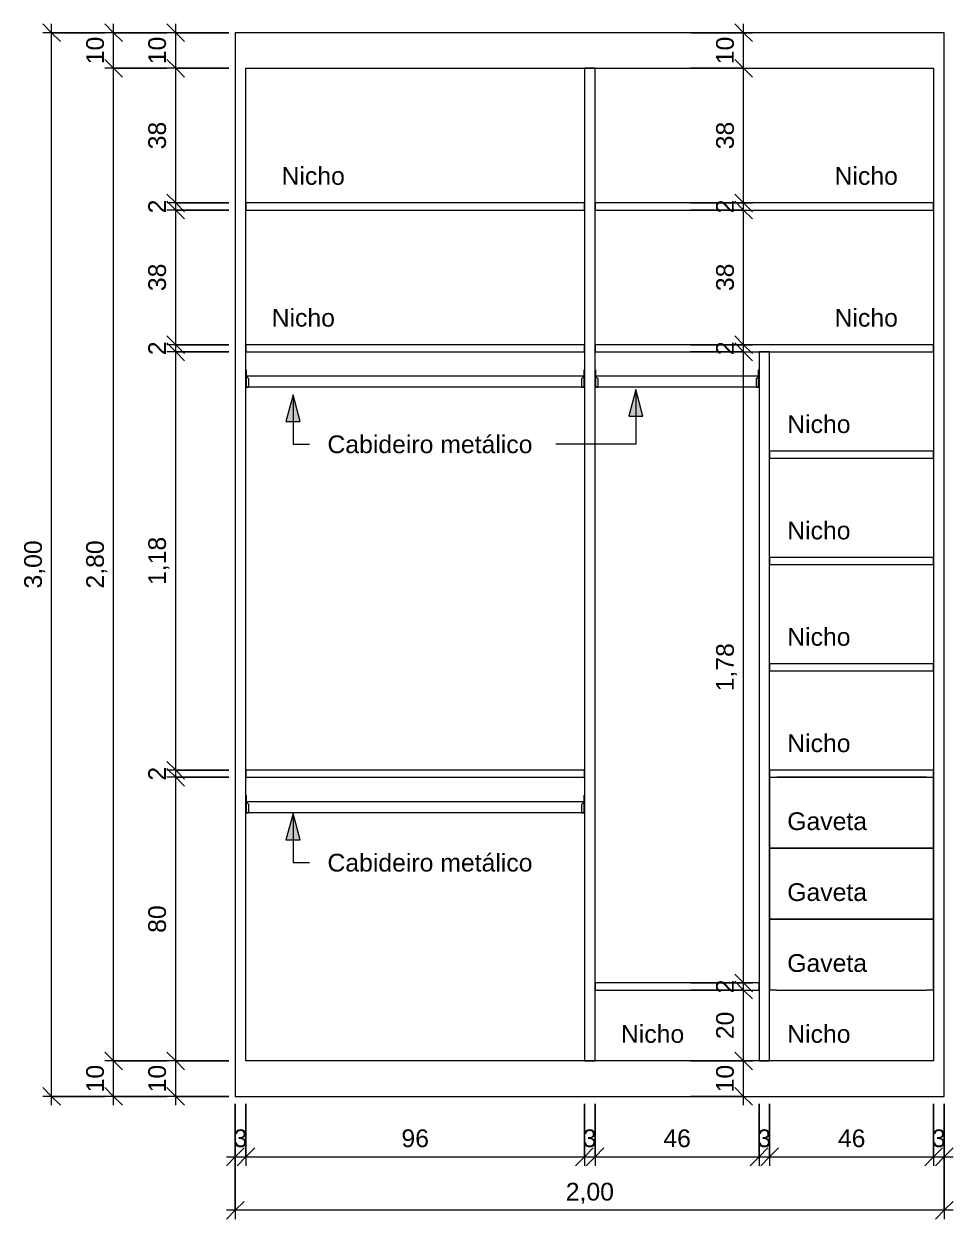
# Model space of a CAD drawing. Header units: millimetres. Extents: x -11148 to 343, y -11995 to 6766.
# Drawn here: x -6324 to -3703, y -146 to 3225 of the extents above; entities that cross this region are included whole.
import ezdxf

# ---------------------------------------------------------------- set-up
doc = ezdxf.new("R2010")
doc.units = ezdxf.units.MM
for name, color, linetype, lineweight in [('A-ANNO-DIMS', 211, 'Continuous', 9), ('A-ANNO-DIMS-25', 211, 'Continuous', 9), ('G-ANNO-TEXT', 231, 'Continuous', 9), ('I-FURN', 30, 'Continuous', 9)]:
    doc.layers.add(name, color=color, linetype=linetype, lineweight=lineweight)
doc.styles.add('@Arial Unicode MS', font='ARIALUNI.TTF', dxfattribs={"height": 50})
doc.styles.add('Arial', font='arial.ttf', dxfattribs={"height": 50})
doc.dimstyles.new('CRT_-__Metros_-_Linha_de_chamada_3_5_mm', dxfattribs={"dimscale": 304.8, "dimtxt": 50.292243, "dimasz": 0.164042, "dimexe": 0.082021, "dimexo": 0.0625, "dimgap": 0.04101, "dimtad": 1, "dimdec": 0, "dimlfac": 0.1, "dimdsep": 46, "dimtxsty": '@Arial Unicode MS', "dimblk1": 'OBLIQUE', "dimblk2": 'OBLIQUE', "dimsah": 1, "dimcen": 0.09, "dimdle": 0.082021, "dimazin": 0, "dimtfac": 1, "dimtdec": 4, "dimtix": 1, "dimtmove": 0, "dimatfit": 3, "dimfxl": 0.492126, "dimfxlon": 1, "dimtvp": 1, "dimtolj": 1, "dimtzin": 0, "dimarcsym": 2})
doc.dimstyles.new('CRT_-__Metros_-_Linha_de_chamada_3_5_mm_1', dxfattribs={"dimscale": 304.8, "dimtxt": 50.292243, "dimasz": 0.164042, "dimexe": 0.082021, "dimexo": 0.0625, "dimgap": 0.04101, "dimtad": 1, "dimlfac": 0.001, "dimrnd": 0.01, "dimzin": 0, "dimdsep": 46, "dimtxsty": '@Arial Unicode MS', "dimblk1": 'OBLIQUE', "dimblk2": 'OBLIQUE', "dimsah": 1, "dimcen": 0.09, "dimdle": 0.082021, "dimazin": 0, "dimtfac": 1, "dimtdec": 4, "dimtix": 1, "dimtmove": 0, "dimatfit": 3, "dimfxl": 0.492126, "dimfxlon": 1, "dimtvp": 1, "dimtolj": 1, "dimtzin": 0, "dimarcsym": 2})

# ---------------------------------------------------------------- blocks, each defined once
blk = doc.blocks.new('GUARDA-ROUPA - GUARDA-ROUPA 2-4849854-VISTA INTERNA GUARDA-ROUPA')
at = {"layer": 'I-FURN'}
for p, q in [((-1795.4, 3200), (-3795.4, 3200)), ((-3795.4, 3200), (-3795.4, 200)), ((-1795.4, 200), (-1795.4, 3200)), ((-3765.4, 3100), (-1825.4, 3100)), ((-3765.4, 300), (-3765.4, 3100)), ((-2780.4, 3100), (-2810.4, 3100)), ((-2810.4, 3100), (-2810.4, 300)), ((-2780.4, 300), (-2780.4, 3100)), ((-1825.4, 3100), (-1825.4, 300)), ((-2810.4, 2720), (-3765.4, 2720)), ((-3765.4, 2720), (-3765.4, 2700)), ((-3765.4, 2700), (-2810.4, 2700)), ((-2810.4, 2700), (-2810.4, 2720)), ((-1825.4, 2720), (-2780.4, 2720)), ((-2780.4, 2720), (-2780.4, 2700)), ((-2780.4, 2700), (-1825.4, 2700)), ((-1825.4, 2700), (-1825.4, 2720)), ((-2810.4, 2320), (-3765.4, 2320)), ((-3765.4, 2320), (-3765.4, 2300)), ((-3765.4, 2300), (-2810.4, 2300)), ((-2810.4, 2300), (-2810.4, 2320)), ((-1825.4, 2320), (-2780.4, 2320)), ((-2780.4, 2320), (-2780.4, 2300)), ((-2780.4, 2300), (-1825.4, 2300)), ((-2287.9, 2300), (-2317.9, 2300)), ((-2317.9, 2300), (-2317.9, 300)), ((-2287.9, 300), (-2287.9, 2300)), ((-1825.4, 2300), (-1825.4, 2320)), ((-3764.4, 2249.4), (-3765.4, 2249.4)), ((-3764.4, 2230.8), (-3765.4, 2230.8)), ((-3764.4, 2249.2), (-3764.4, 2249.4)), ((-3764.4, 2249.4), (-3764.4, 2246.7)), ((-3764.4, 2246.7), (-3764.4, 2231)), ((-3757.8, 2224.4), (-3764.4, 2231)), ((-2811.4, 2231), (-3764.4, 2231)), ((-3764.4, 2208), (-3764.4, 2230.8)), ((-3764.4, 2230.8), (-3764.4, 2208)), ((-2811.4, 2231), (-2817.9, 2224.4)), ((-2810.4, 2249.4), (-2811.4, 2249.4)), ((-2811.4, 2246.7), (-2811.4, 2249.4)), ((-2811.4, 2249.4), (-2811.4, 2249.2)), ((-2811.4, 2231), (-2811.4, 2246.7)), ((-2811.4, 2230.8), (-2811.4, 2208)), ((-2811.4, 2208), (-2811.4, 2230.8)), ((-2810.4, 2230.8), (-2811.4, 2230.8)), ((-2779.4, 2249.4), (-2780.4, 2249.4)), ((-2779.4, 2230.8), (-2780.4, 2230.8)), ((-2779.4, 2249.2), (-2779.4, 2249.4)), ((-2779.4, 2249.4), (-2779.4, 2246.7)), ((-2779.4, 2246.7), (-2779.4, 2231)), ((-2772.8, 2224.4), (-2779.4, 2231)), ((-2318.9, 2231), (-2779.4, 2231)), ((-2779.4, 2208), (-2779.4, 2230.8)), ((-2779.4, 2230.8), (-2779.4, 2208)), ((-2318.9, 2231), (-2325.4, 2224.4)), ((-2317.9, 2249.4), (-2318.9, 2249.4)), ((-2318.9, 2246.7), (-2318.9, 2249.4)), ((-2318.9, 2249.4), (-2318.9, 2249.2)), ((-2318.9, 2231), (-2318.9, 2246.7)), ((-2318.9, 2230.8), (-2318.9, 2208)), ((-2318.9, 2208), (-2318.9, 2230.8)), ((-2317.9, 2230.8), (-2318.9, 2230.8)), ((-3765.4, 2200), (-3764.4, 2200)), ((-3764.4, 2200), (-3764.4, 2208)), ((-3764.4, 2208), (-3764.4, 2200)), ((-3764.4, 2201), (-2811.4, 2201)), ((-3764.4, 2200), (-3757.8, 2200)), ((-3757.8, 2224.4), (-3757.8, 2208)), ((-3757.8, 2208), (-3757.8, 2200)), ((-2817.9, 2208), (-2817.9, 2224.4)), ((-2817.9, 2200), (-2817.9, 2208)), ((-2817.9, 2200), (-2811.4, 2200)), ((-2811.4, 2208), (-2811.4, 2200)), ((-2811.4, 2200), (-2811.4, 2208)), ((-2811.4, 2200), (-2810.4, 2200)), ((-2780.4, 2200), (-2779.4, 2200)), ((-2779.4, 2200), (-2779.4, 2208)), ((-2779.4, 2208), (-2779.4, 2200)), ((-2779.4, 2201), (-2318.9, 2201)), ((-2779.4, 2200), (-2772.8, 2200)), ((-2772.8, 2224.4), (-2772.8, 2208)), ((-2772.8, 2208), (-2772.8, 2200)), ((-2325.4, 2208), (-2325.4, 2224.4)), ((-2325.4, 2200), (-2325.4, 2208)), ((-2325.4, 2200), (-2318.9, 2200)), ((-2318.9, 2208), (-2318.9, 2200)), ((-2318.9, 2200), (-2318.9, 2208)), ((-2318.9, 2200), (-2317.9, 2200)), ((-1825.4, 2020), (-2287.9, 2020)), ((-2287.9, 2020), (-2287.9, 2000)), ((-2287.9, 2000), (-1825.4, 2000)), ((-1825.4, 2000), (-1825.4, 2020)), ((-1825.4, 1720), (-2287.9, 1720)), ((-2287.9, 1720), (-2287.9, 1700)), ((-1825.4, 1700), (-1825.4, 1720)), ((-2287.9, 1700), (-1825.4, 1700)), ((-1825.4, 1420), (-2287.9, 1420)), ((-2287.9, 1420), (-2287.9, 1400)), ((-1825.4, 1400), (-1825.4, 1420)), ((-2287.9, 1400), (-1825.4, 1400)), ((-2810.4, 1120), (-3765.4, 1120)), ((-3765.4, 1120), (-3765.4, 1100)), ((-2810.4, 1100), (-2810.4, 1120)), ((-1825.4, 1120), (-2287.9, 1120)), ((-2287.9, 1120), (-2287.9, 1100)), ((-1825.4, 1100), (-1825.4, 1120)), ((-3765.4, 1100), (-2810.4, 1100)), ((-2287.9, 1100), (-2287.9, 900)), ((-2287.9, 1100), (-1825.4, 1100)), ((-1845.4, 1100), (-2267.9, 1100)), ((-1825.4, 900), (-1825.4, 1100)), ((-3764.4, 1049.4), (-3765.4, 1049.4)), ((-3764.4, 1049.2), (-3764.4, 1049.4)), ((-3764.4, 1049.4), (-3764.4, 1046.7)), ((-3764.4, 1046.7), (-3764.4, 1031)), ((-2810.4, 1049.4), (-2811.4, 1049.4)), ((-2811.4, 1046.7), (-2811.4, 1049.4)), ((-2811.4, 1049.4), (-2811.4, 1049.2)), ((-2811.4, 1031), (-2811.4, 1046.7)), ((-3764.4, 1030.8), (-3765.4, 1030.8)), ((-3757.8, 1024.4), (-3764.4, 1031)), ((-2811.4, 1031), (-3764.4, 1031)), ((-3764.4, 1008), (-3764.4, 1030.8)), ((-3764.4, 1030.8), (-3764.4, 1008)), ((-3757.8, 1024.4), (-3757.8, 1008)), ((-2811.4, 1031), (-2817.9, 1024.4)), ((-2817.9, 1008), (-2817.9, 1024.4)), ((-2811.4, 1030.8), (-2811.4, 1008)), ((-2811.4, 1008), (-2811.4, 1030.8)), ((-2810.4, 1030.8), (-2811.4, 1030.8)), ((-3765.4, 1000), (-3764.4, 1000)), ((-3764.4, 1000), (-3764.4, 1008)), ((-3764.4, 1008), (-3764.4, 1000)), ((-3764.4, 1001), (-2811.4, 1001)), ((-3764.4, 1000), (-3757.8, 1000)), ((-3757.8, 1008), (-3757.8, 1000)), ((-2817.9, 1000), (-2817.9, 1008)), ((-2817.9, 1000), (-2811.4, 1000)), ((-2811.4, 1008), (-2811.4, 1000)), ((-2811.4, 1000), (-2811.4, 1008)), ((-2811.4, 1000), (-2810.4, 1000)), ((-2267.9, 900), (-2287.9, 900)), ((-2287.9, 900), (-2287.9, 700)), ((-2287.9, 900), (-2267.9, 900)), ((-2267.9, 900), (-1845.4, 900)), ((-1845.4, 900), (-2267.9, 900)), ((-1825.4, 900), (-1845.4, 900)), ((-1845.4, 900), (-1825.4, 900)), ((-1825.4, 700), (-1825.4, 900)), ((-2267.9, 700), (-2287.9, 700)), ((-2287.9, 700), (-2287.9, 500)), ((-2287.9, 700), (-2267.9, 700)), ((-2267.9, 700), (-1845.4, 700)), ((-1845.4, 700), (-2267.9, 700)), ((-1825.4, 700), (-1845.4, 700)), ((-1845.4, 700), (-1825.4, 700)), ((-1825.4, 500), (-1825.4, 700)), ((-2317.9, 520), (-2780.4, 520)), ((-2780.4, 520), (-2780.4, 500)), ((-2317.9, 500), (-2317.9, 520)), ((-2780.4, 500), (-2317.9, 500)), ((-2267.9, 500), (-2287.9, 500)), ((-2267.9, 500), (-1845.4, 500)), ((-1825.4, 500), (-1845.4, 500)), ((-1825.4, 300), (-3765.4, 300)), ((-2810.4, 300), (-2780.4, 300)), ((-2317.9, 300), (-2287.9, 300)), ((-3795.4, 200), (-1795.4, 200))]:
    blk.add_line(p, q, dxfattribs=at)
blk = doc.blocks.new('DIMBLOCK34-VISTA INTERNA GUARDA-ROUPA')
at = {"layer": 'A-ANNO-DIMS-25', "lineweight": 18}
for p, q in [((-5896, 300), (-5921, 325)), ((-5896, 300), (-5871, 275)), ((-5896, 200), (-5921, 225)), ((-5896, 200), (-5871, 175))]:
    blk.add_line(p, q, dxfattribs=at)
at = {"layer": 'A-ANNO-DIMS-25'}
for p, q in [((-5746, 300), (-5921, 300)), ((-5896, 175), (-5896, 300)), ((-5896, 300), (-5746, 300)), ((-5746, 200), (-5921, 200)), ((-5896, 200), (-5746, 200))]:
    blk.add_line(p, q, dxfattribs=at)
at = {"layer": 'A-ANNO-DIMS-25', "color": 0, "insert": (-5973.4, 211.3), "char_height": 50, "width": 92.937, "attachment_point": 1, "rotation": 90, "line_spacing_factor": 1.117605, "style": '@Arial Unicode MS'}
blk.add_mtext('10', dxfattribs=at)
blk = doc.blocks.new('_Oblique')
at = {"color": 0, "linetype": 'ByBlock', "lineweight": -2}
blk.add_line((-0.5, -0.5), (0.5, 0.5), dxfattribs=at)
blk = doc.blocks.new('DIMBLOCK35-VISTA INTERNA GUARDA-ROUPA')
at = {"layer": 'A-ANNO-DIMS-25', "lineweight": 18}
for p, q in [((-5896, 1100), (-5921, 1125)), ((-5896, 1100), (-5871, 1075)), ((-5896, 300), (-5921, 325)), ((-5896, 300), (-5871, 275))]:
    blk.add_line(p, q, dxfattribs=at)
at = {"layer": 'A-ANNO-DIMS-25'}
for p, q in [((-5746, 1100), (-5921, 1100)), ((-5896, 300), (-5896, 1100)), ((-5896, 1100), (-5746, 1100)), ((-5746, 300), (-5921, 300)), ((-5896, 300), (-5746, 300))]:
    blk.add_line(p, q, dxfattribs=at)
at = {"layer": 'A-ANNO-DIMS-25', "color": 0, "insert": (-5973.4, 661.3), "char_height": 50, "width": 92.937, "attachment_point": 1, "rotation": 90, "line_spacing_factor": 1.117605, "style": '@Arial Unicode MS'}
blk.add_mtext('80', dxfattribs=at)
blk = doc.blocks.new('DIMBLOCK36-VISTA INTERNA GUARDA-ROUPA')
at = {"layer": 'A-ANNO-DIMS-25', "lineweight": 18}
for p, q in [((-5896, 1120), (-5921, 1145)), ((-5896, 1100), (-5921, 1125)), ((-5896, 1120), (-5871, 1095)), ((-5896, 1100), (-5871, 1075))]:
    blk.add_line(p, q, dxfattribs=at)
at = {"layer": 'A-ANNO-DIMS-25'}
for p, q in [((-5746, 1120), (-5921, 1120)), ((-5896, 1100), (-5896, 1120)), ((-5896, 1120), (-5746, 1120)), ((-5746, 1100), (-5921, 1100)), ((-5896, 1100), (-5746, 1100))]:
    blk.add_line(p, q, dxfattribs=at)
at = {"layer": 'A-ANNO-DIMS-25', "color": 0, "insert": (-5973.4, 1090.6), "char_height": 50, "width": 46.468, "attachment_point": 1, "rotation": 90, "line_spacing_factor": 1.117605, "style": '@Arial Unicode MS'}
blk.add_mtext('2', dxfattribs=at)
blk = doc.blocks.new('DIMBLOCK37-VISTA INTERNA GUARDA-ROUPA')
at = {"layer": 'A-ANNO-DIMS-25', "lineweight": 18}
for p, q in [((-5896, 2300), (-5921, 2325)), ((-5896, 2300), (-5871, 2275)), ((-5896, 1120), (-5921, 1145)), ((-5896, 1120), (-5871, 1095))]:
    blk.add_line(p, q, dxfattribs=at)
at = {"layer": 'A-ANNO-DIMS-25'}
for p, q in [((-5746, 2300), (-5921, 2300)), ((-5896, 1120), (-5896, 2300)), ((-5896, 2300), (-5746, 2300)), ((-5746, 1120), (-5921, 1120)), ((-5896, 1120), (-5746, 1120))]:
    blk.add_line(p, q, dxfattribs=at)
at = {"layer": 'A-ANNO-DIMS-25', "color": 0, "insert": (-5973.4, 1642.4), "char_height": 50, "width": 162.337, "attachment_point": 1, "rotation": 90, "line_spacing_factor": 1.117605, "style": '@Arial Unicode MS'}
blk.add_mtext('1,18', dxfattribs=at)
blk = doc.blocks.new('DIMBLOCK38-VISTA INTERNA GUARDA-ROUPA')
at = {"layer": 'A-ANNO-DIMS-25', "lineweight": 18}
for p, q in [((-5896, 2320), (-5921, 2345)), ((-5896, 2300), (-5921, 2325)), ((-5896, 2320), (-5871, 2295)), ((-5896, 2300), (-5871, 2275))]:
    blk.add_line(p, q, dxfattribs=at)
at = {"layer": 'A-ANNO-DIMS-25'}
for p, q in [((-5746, 2320), (-5921, 2320)), ((-5746, 2300), (-5921, 2300)), ((-5896, 2300), (-5896, 2320)), ((-5896, 2320), (-5746, 2320)), ((-5896, 2300), (-5746, 2300))]:
    blk.add_line(p, q, dxfattribs=at)
at = {"layer": 'A-ANNO-DIMS-25', "color": 0, "insert": (-5973.4, 2290.6), "char_height": 50, "width": 46.468, "attachment_point": 1, "rotation": 90, "line_spacing_factor": 1.117605, "style": '@Arial Unicode MS'}
blk.add_mtext('2', dxfattribs=at)
blk = doc.blocks.new('DIMBLOCK39-VISTA INTERNA GUARDA-ROUPA')
at = {"layer": 'A-ANNO-DIMS-25', "lineweight": 18}
for p, q in [((-5896, 2700), (-5921, 2725)), ((-5896, 2700), (-5871, 2675)), ((-5896, 2320), (-5921, 2345)), ((-5896, 2320), (-5871, 2295))]:
    blk.add_line(p, q, dxfattribs=at)
at = {"layer": 'A-ANNO-DIMS-25'}
for p, q in [((-5746, 2700), (-5921, 2700)), ((-5896, 2320), (-5896, 2700)), ((-5896, 2700), (-5746, 2700)), ((-5746, 2320), (-5921, 2320)), ((-5896, 2320), (-5746, 2320))]:
    blk.add_line(p, q, dxfattribs=at)
at = {"layer": 'A-ANNO-DIMS-25', "color": 0, "insert": (-5973.4, 2471.3), "char_height": 50, "width": 92.937, "attachment_point": 1, "rotation": 90, "line_spacing_factor": 1.117605, "style": '@Arial Unicode MS'}
blk.add_mtext('38', dxfattribs=at)
blk = doc.blocks.new('DIMBLOCK40-VISTA INTERNA GUARDA-ROUPA')
at = {"layer": 'A-ANNO-DIMS-25', "lineweight": 18}
for p, q in [((-5896, 2720), (-5921, 2745)), ((-5896, 2700), (-5921, 2725)), ((-5896, 2720), (-5871, 2695)), ((-5896, 2700), (-5871, 2675))]:
    blk.add_line(p, q, dxfattribs=at)
at = {"layer": 'A-ANNO-DIMS-25'}
for p, q in [((-5746, 2720), (-5921, 2720)), ((-5746, 2700), (-5921, 2700)), ((-5896, 2700), (-5896, 2720)), ((-5896, 2720), (-5746, 2720)), ((-5896, 2700), (-5746, 2700))]:
    blk.add_line(p, q, dxfattribs=at)
at = {"layer": 'A-ANNO-DIMS-25', "color": 0, "insert": (-5973.4, 2690.6), "char_height": 50, "width": 46.468, "attachment_point": 1, "rotation": 90, "line_spacing_factor": 1.117605, "style": '@Arial Unicode MS'}
blk.add_mtext('2', dxfattribs=at)
blk = doc.blocks.new('DIMBLOCK41-VISTA INTERNA GUARDA-ROUPA')
at = {"layer": 'A-ANNO-DIMS-25', "lineweight": 18}
for p, q in [((-5896, 3100), (-5921, 3125)), ((-5896, 3100), (-5871, 3075)), ((-5896, 2720), (-5921, 2745)), ((-5896, 2720), (-5871, 2695))]:
    blk.add_line(p, q, dxfattribs=at)
at = {"layer": 'A-ANNO-DIMS-25'}
for p, q in [((-5746, 3100), (-5921, 3100)), ((-5896, 2720), (-5896, 3100)), ((-5896, 3100), (-5746, 3100)), ((-5746, 2720), (-5921, 2720)), ((-5896, 2720), (-5746, 2720))]:
    blk.add_line(p, q, dxfattribs=at)
at = {"layer": 'A-ANNO-DIMS-25', "color": 0, "insert": (-5973.4, 2871.3), "char_height": 50, "width": 92.937, "attachment_point": 1, "rotation": 90, "line_spacing_factor": 1.117605, "style": '@Arial Unicode MS'}
blk.add_mtext('38', dxfattribs=at)
blk = doc.blocks.new('DIMBLOCK42-VISTA INTERNA GUARDA-ROUPA')
at = {"layer": 'A-ANNO-DIMS-25', "lineweight": 18}
for p, q in [((-5896, 3200), (-5921, 3225)), ((-5896, 3200), (-5871, 3175)), ((-5896, 3100), (-5921, 3125)), ((-5896, 3100), (-5871, 3075))]:
    blk.add_line(p, q, dxfattribs=at)
at = {"layer": 'A-ANNO-DIMS-25'}
for p, q in [((-5896, 3100), (-5896, 3225)), ((-5746, 3200), (-5921, 3200)), ((-5896, 3200), (-5746, 3200)), ((-5746, 3100), (-5921, 3100)), ((-5896, 3100), (-5746, 3100))]:
    blk.add_line(p, q, dxfattribs=at)
at = {"layer": 'A-ANNO-DIMS-25', "color": 0, "insert": (-5973.4, 3111.3), "char_height": 50, "width": 92.937, "attachment_point": 1, "rotation": 90, "line_spacing_factor": 1.117605, "style": '@Arial Unicode MS'}
blk.add_mtext('10', dxfattribs=at)
blk = doc.blocks.new('DIMBLOCK43-VISTA INTERNA GUARDA-ROUPA')
at = {"layer": 'A-ANNO-DIMS-25', "lineweight": 18}
for p, q in [((-6071, 300), (-6096, 325)), ((-6071, 300), (-6046, 275)), ((-6071, 200), (-6096, 225)), ((-6071, 200), (-6046, 175))]:
    blk.add_line(p, q, dxfattribs=at)
at = {"layer": 'A-ANNO-DIMS-25'}
for p, q in [((-5921, 300), (-6096, 300)), ((-6071, 175), (-6071, 300)), ((-6071, 300), (-5921, 300)), ((-5921, 200), (-6096, 200)), ((-6071, 200), (-5921, 200))]:
    blk.add_line(p, q, dxfattribs=at)
at = {"layer": 'A-ANNO-DIMS-25', "color": 0, "insert": (-6148.4, 211.3), "char_height": 50, "width": 92.937, "attachment_point": 1, "rotation": 90, "line_spacing_factor": 1.117605, "style": '@Arial Unicode MS'}
blk.add_mtext('10', dxfattribs=at)
blk = doc.blocks.new('DIMBLOCK44-VISTA INTERNA GUARDA-ROUPA')
at = {"layer": 'A-ANNO-DIMS-25', "lineweight": 18}
for p, q in [((-6071, 3100), (-6096, 3125)), ((-6071, 3100), (-6046, 3075)), ((-6071, 300), (-6096, 325)), ((-6071, 300), (-6046, 275))]:
    blk.add_line(p, q, dxfattribs=at)
at = {"layer": 'A-ANNO-DIMS-25'}
for p, q in [((-5921, 3100), (-6096, 3100)), ((-6071, 300), (-6071, 3100)), ((-6071, 3100), (-5921, 3100)), ((-5921, 300), (-6096, 300)), ((-6071, 300), (-5921, 300))]:
    blk.add_line(p, q, dxfattribs=at)
at = {"layer": 'A-ANNO-DIMS-25', "color": 0, "insert": (-6148.4, 1632.4), "char_height": 50, "width": 162.337, "attachment_point": 1, "rotation": 90, "line_spacing_factor": 1.117605, "style": '@Arial Unicode MS'}
blk.add_mtext('2,80', dxfattribs=at)
blk = doc.blocks.new('DIMBLOCK45-VISTA INTERNA GUARDA-ROUPA')
at = {"layer": 'A-ANNO-DIMS-25', "lineweight": 18}
for p, q in [((-6071, 3200), (-6096, 3225)), ((-6071, 3200), (-6046, 3175)), ((-6071, 3100), (-6096, 3125)), ((-6071, 3100), (-6046, 3075))]:
    blk.add_line(p, q, dxfattribs=at)
at = {"layer": 'A-ANNO-DIMS-25'}
for p, q in [((-6071, 3100), (-6071, 3225)), ((-5921, 3200), (-6096, 3200)), ((-6071, 3200), (-5921, 3200)), ((-5921, 3100), (-6096, 3100)), ((-6071, 3100), (-5921, 3100))]:
    blk.add_line(p, q, dxfattribs=at)
at = {"layer": 'A-ANNO-DIMS-25', "color": 0, "insert": (-6148.4, 3111.3), "char_height": 50, "width": 92.937, "attachment_point": 1, "rotation": 90, "line_spacing_factor": 1.117605, "style": '@Arial Unicode MS'}
blk.add_mtext('10', dxfattribs=at)
blk = doc.blocks.new('DIMBLOCK46-VISTA INTERNA GUARDA-ROUPA')
at = {"layer": 'A-ANNO-DIMS-25', "lineweight": 18}
for p, q in [((-6246, 3200), (-6271, 3225)), ((-6246, 3200), (-6221, 3175)), ((-6246, 200), (-6271, 225)), ((-6246, 200), (-6221, 175))]:
    blk.add_line(p, q, dxfattribs=at)
at = {"layer": 'A-ANNO-DIMS-25'}
for p, q in [((-6246, 175), (-6246, 3225)), ((-6096, 3200), (-6271, 3200)), ((-6246, 3200), (-6096, 3200)), ((-6096, 200), (-6271, 200)), ((-6246, 200), (-6096, 200))]:
    blk.add_line(p, q, dxfattribs=at)
at = {"layer": 'A-ANNO-DIMS-25', "color": 0, "insert": (-6323.4, 1632.4), "char_height": 50, "width": 162.337, "attachment_point": 1, "rotation": 90, "line_spacing_factor": 1.117605, "style": '@Arial Unicode MS'}
blk.add_mtext('3,00', dxfattribs=at)
blk = doc.blocks.new('DIMBLOCK47-VISTA INTERNA GUARDA-ROUPA')
at = {"layer": 'A-ANNO-DIMS-25', "lineweight": 18}
for p, q in [((-4294.1, 300), (-4319.1, 325)), ((-4294.1, 300), (-4269.1, 275)), ((-4294.1, 200), (-4319.1, 225)), ((-4294.1, 200), (-4269.1, 175))]:
    blk.add_line(p, q, dxfattribs=at)
at = {"layer": 'A-ANNO-DIMS-25'}
for p, q in [((-4444.1, 300), (-4269.1, 300)), ((-4294.1, 300), (-4444.1, 300)), ((-4294.1, 175), (-4294.1, 300)), ((-4444.1, 200), (-4269.1, 200)), ((-4294.1, 200), (-4444.1, 200))]:
    blk.add_line(p, q, dxfattribs=at)
at = {"layer": 'A-ANNO-DIMS-25', "color": 0, "insert": (-4371.5, 211.3), "char_height": 50, "width": 92.937, "attachment_point": 1, "rotation": 90, "line_spacing_factor": 1.117605, "style": '@Arial Unicode MS'}
blk.add_mtext('10', dxfattribs=at)
blk = doc.blocks.new('DIMBLOCK48-VISTA INTERNA GUARDA-ROUPA')
at = {"layer": 'A-ANNO-DIMS-25', "lineweight": 18}
for p, q in [((-4294.1, 500), (-4319.1, 525)), ((-4294.1, 500), (-4269.1, 475)), ((-4294.1, 300), (-4319.1, 325)), ((-4294.1, 300), (-4269.1, 275))]:
    blk.add_line(p, q, dxfattribs=at)
at = {"layer": 'A-ANNO-DIMS-25'}
for p, q in [((-4444.1, 500), (-4269.1, 500)), ((-4294.1, 500), (-4444.1, 500)), ((-4294.1, 300), (-4294.1, 500)), ((-4444.1, 300), (-4269.1, 300)), ((-4294.1, 300), (-4444.1, 300))]:
    blk.add_line(p, q, dxfattribs=at)
at = {"layer": 'A-ANNO-DIMS-25', "color": 0, "insert": (-4371.5, 361.3), "char_height": 50, "width": 92.937, "attachment_point": 1, "rotation": 90, "line_spacing_factor": 1.117605, "style": '@Arial Unicode MS'}
blk.add_mtext('20', dxfattribs=at)
blk = doc.blocks.new('DIMBLOCK49-VISTA INTERNA GUARDA-ROUPA')
at = {"layer": 'A-ANNO-DIMS-25', "lineweight": 18}
for p, q in [((-4294.1, 520), (-4319.1, 545)), ((-4294.1, 500), (-4319.1, 525)), ((-4294.1, 520), (-4269.1, 495)), ((-4294.1, 500), (-4269.1, 475))]:
    blk.add_line(p, q, dxfattribs=at)
at = {"layer": 'A-ANNO-DIMS-25'}
for p, q in [((-4444.1, 520), (-4269.1, 520)), ((-4294.1, 520), (-4444.1, 520)), ((-4294.1, 500), (-4294.1, 520)), ((-4444.1, 500), (-4269.1, 500)), ((-4294.1, 500), (-4444.1, 500))]:
    blk.add_line(p, q, dxfattribs=at)
at = {"layer": 'A-ANNO-DIMS-25', "color": 0, "insert": (-4371.5, 490.6), "char_height": 50, "width": 46.468, "attachment_point": 1, "rotation": 90, "line_spacing_factor": 1.117605, "style": '@Arial Unicode MS'}
blk.add_mtext('2', dxfattribs=at)
blk = doc.blocks.new('DIMBLOCK50-VISTA INTERNA GUARDA-ROUPA')
at = {"layer": 'A-ANNO-DIMS-25'}
for p, q in [((-4444.1, 2300), (-4269.1, 2300)), ((-4294.1, 2300), (-4444.1, 2300)), ((-4294.1, 520), (-4294.1, 2300)), ((-4444.1, 520), (-4269.1, 520)), ((-4294.1, 520), (-4444.1, 520))]:
    blk.add_line(p, q, dxfattribs=at)
at = {"layer": 'A-ANNO-DIMS-25', "lineweight": 18}
for p, q in [((-4294.1, 2300), (-4319.1, 2325)), ((-4294.1, 2300), (-4269.1, 2275)), ((-4294.1, 520), (-4319.1, 545)), ((-4294.1, 520), (-4269.1, 495))]:
    blk.add_line(p, q, dxfattribs=at)
at = {"layer": 'A-ANNO-DIMS-25', "color": 0, "insert": (-4371.5, 1342.4), "char_height": 50, "width": 162.337, "attachment_point": 1, "rotation": 90, "line_spacing_factor": 1.117605, "style": '@Arial Unicode MS'}
blk.add_mtext('1,78', dxfattribs=at)
blk = doc.blocks.new('DIMBLOCK51-VISTA INTERNA GUARDA-ROUPA')
at = {"layer": 'A-ANNO-DIMS-25', "lineweight": 18}
for p, q in [((-4294.1, 2320), (-4319.1, 2345)), ((-4294.1, 2300), (-4319.1, 2325)), ((-4294.1, 2320), (-4269.1, 2295)), ((-4294.1, 2300), (-4269.1, 2275))]:
    blk.add_line(p, q, dxfattribs=at)
at = {"layer": 'A-ANNO-DIMS-25'}
for p, q in [((-4444.1, 2320), (-4269.1, 2320)), ((-4294.1, 2320), (-4444.1, 2320)), ((-4444.1, 2300), (-4269.1, 2300)), ((-4294.1, 2300), (-4444.1, 2300)), ((-4294.1, 2300), (-4294.1, 2320))]:
    blk.add_line(p, q, dxfattribs=at)
at = {"layer": 'A-ANNO-DIMS-25', "color": 0, "insert": (-4371.5, 2290.6), "char_height": 50, "width": 46.468, "attachment_point": 1, "rotation": 90, "line_spacing_factor": 1.117605, "style": '@Arial Unicode MS'}
blk.add_mtext('2', dxfattribs=at)
blk = doc.blocks.new('DIMBLOCK52-VISTA INTERNA GUARDA-ROUPA')
at = {"layer": 'A-ANNO-DIMS-25'}
for p, q in [((-4444.1, 2700), (-4269.1, 2700)), ((-4294.1, 2700), (-4444.1, 2700)), ((-4294.1, 2320), (-4294.1, 2700)), ((-4444.1, 2320), (-4269.1, 2320)), ((-4294.1, 2320), (-4444.1, 2320))]:
    blk.add_line(p, q, dxfattribs=at)
at = {"layer": 'A-ANNO-DIMS-25', "lineweight": 18}
for p, q in [((-4294.1, 2700), (-4319.1, 2725)), ((-4294.1, 2700), (-4269.1, 2675)), ((-4294.1, 2320), (-4319.1, 2345)), ((-4294.1, 2320), (-4269.1, 2295))]:
    blk.add_line(p, q, dxfattribs=at)
at = {"layer": 'A-ANNO-DIMS-25', "color": 0, "insert": (-4371.5, 2471.3), "char_height": 50, "width": 92.937, "attachment_point": 1, "rotation": 90, "line_spacing_factor": 1.117605, "style": '@Arial Unicode MS'}
blk.add_mtext('38', dxfattribs=at)
blk = doc.blocks.new('DIMBLOCK53-VISTA INTERNA GUARDA-ROUPA')
at = {"layer": 'A-ANNO-DIMS-25', "lineweight": 18}
for p, q in [((-4294.1, 2720), (-4319.1, 2745)), ((-4294.1, 2700), (-4319.1, 2725)), ((-4294.1, 2720), (-4269.1, 2695)), ((-4294.1, 2700), (-4269.1, 2675))]:
    blk.add_line(p, q, dxfattribs=at)
at = {"layer": 'A-ANNO-DIMS-25'}
for p, q in [((-4444.1, 2720), (-4269.1, 2720)), ((-4294.1, 2720), (-4444.1, 2720)), ((-4444.1, 2700), (-4269.1, 2700)), ((-4294.1, 2700), (-4444.1, 2700)), ((-4294.1, 2700), (-4294.1, 2720))]:
    blk.add_line(p, q, dxfattribs=at)
at = {"layer": 'A-ANNO-DIMS-25', "color": 0, "insert": (-4371.5, 2690.6), "char_height": 50, "width": 46.468, "attachment_point": 1, "rotation": 90, "line_spacing_factor": 1.117605, "style": '@Arial Unicode MS'}
blk.add_mtext('2', dxfattribs=at)
blk = doc.blocks.new('DIMBLOCK54-VISTA INTERNA GUARDA-ROUPA')
at = {"layer": 'A-ANNO-DIMS-25', "lineweight": 18}
for p, q in [((-4294.1, 3100), (-4319.1, 3125)), ((-4294.1, 3100), (-4269.1, 3075)), ((-4294.1, 2720), (-4319.1, 2745)), ((-4294.1, 2720), (-4269.1, 2695))]:
    blk.add_line(p, q, dxfattribs=at)
at = {"layer": 'A-ANNO-DIMS-25'}
for p, q in [((-4444.1, 3100), (-4269.1, 3100)), ((-4294.1, 3100), (-4444.1, 3100)), ((-4294.1, 2720), (-4294.1, 3100)), ((-4444.1, 2720), (-4269.1, 2720)), ((-4294.1, 2720), (-4444.1, 2720))]:
    blk.add_line(p, q, dxfattribs=at)
at = {"layer": 'A-ANNO-DIMS-25', "color": 0, "insert": (-4371.5, 2871.3), "char_height": 50, "width": 92.937, "attachment_point": 1, "rotation": 90, "line_spacing_factor": 1.117605, "style": '@Arial Unicode MS'}
blk.add_mtext('38', dxfattribs=at)
blk = doc.blocks.new('DIMBLOCK55-VISTA INTERNA GUARDA-ROUPA')
at = {"layer": 'A-ANNO-DIMS-25', "lineweight": 18}
for p, q in [((-4294.1, 3200), (-4319.1, 3225)), ((-4294.1, 3200), (-4269.1, 3175)), ((-4294.1, 3100), (-4319.1, 3125)), ((-4294.1, 3100), (-4269.1, 3075))]:
    blk.add_line(p, q, dxfattribs=at)
at = {"layer": 'A-ANNO-DIMS-25'}
for p, q in [((-4294.1, 3100), (-4294.1, 3225)), ((-4444.1, 3200), (-4269.1, 3200)), ((-4294.1, 3200), (-4444.1, 3200)), ((-4444.1, 3100), (-4269.1, 3100)), ((-4294.1, 3100), (-4444.1, 3100))]:
    blk.add_line(p, q, dxfattribs=at)
at = {"layer": 'A-ANNO-DIMS-25', "color": 0, "insert": (-4371.5, 3111.3), "char_height": 50, "width": 92.937, "attachment_point": 1, "rotation": 90, "line_spacing_factor": 1.117605, "style": '@Arial Unicode MS'}
blk.add_mtext('10', dxfattribs=at)
blk = doc.blocks.new('DIMBLOCK56-VISTA INTERNA GUARDA-ROUPA')
at = {"layer": 'A-ANNO-DIMS-25'}
for p, q in [((-5728, 179.5), (-5728, 4.5)), ((-5728, 29.5), (-5728, 179.5)), ((-5698, 179.5), (-5698, 4.5)), ((-5698, 29.5), (-5698, 179.5)), ((-5753, 29.5), (-5698, 29.5))]:
    blk.add_line(p, q, dxfattribs=at)
at = {"layer": 'A-ANNO-DIMS-25', "lineweight": 18}
for p, q in [((-5728, 29.5), (-5703, 54.5)), ((-5698, 29.5), (-5673, 54.5)), ((-5728, 29.5), (-5753, 4.5)), ((-5698, 29.5), (-5723, 4.5))]:
    blk.add_line(p, q, dxfattribs=at)
at = {"layer": 'A-ANNO-DIMS-25', "color": 0, "insert": (-5732.3, 106.9), "char_height": 50, "width": 46.468, "attachment_point": 1, "line_spacing_factor": 1.117605, "style": '@Arial Unicode MS'}
blk.add_mtext('3', dxfattribs=at)
blk = doc.blocks.new('DIMBLOCK57-VISTA INTERNA GUARDA-ROUPA')
at = {"layer": 'A-ANNO-DIMS-25'}
for p, q in [((-5698, 179.5), (-5698, 4.5)), ((-5698, 29.5), (-5698, 179.5)), ((-4743, 179.5), (-4743, 4.5)), ((-4743, 29.5), (-4743, 179.5)), ((-5698, 29.5), (-4743, 29.5))]:
    blk.add_line(p, q, dxfattribs=at)
at = {"layer": 'A-ANNO-DIMS-25', "lineweight": 18}
for p, q in [((-5698, 29.5), (-5673, 54.5)), ((-4743, 29.5), (-4718, 54.5)), ((-5698, 29.5), (-5723, 4.5)), ((-4743, 29.5), (-4768, 4.5))]:
    blk.add_line(p, q, dxfattribs=at)
at = {"layer": 'A-ANNO-DIMS-25', "color": 0, "insert": (-5259.2, 106.9), "char_height": 50, "width": 92.937, "attachment_point": 1, "line_spacing_factor": 1.117605, "style": '@Arial Unicode MS'}
blk.add_mtext('96', dxfattribs=at)
blk = doc.blocks.new('DIMBLOCK58-VISTA INTERNA GUARDA-ROUPA')
at = {"layer": 'A-ANNO-DIMS-25'}
for p, q in [((-4743, 179.5), (-4743, 4.5)), ((-4743, 29.5), (-4743, 179.5)), ((-4713, 179.5), (-4713, 4.5)), ((-4713, 29.5), (-4713, 179.5)), ((-4743, 29.5), (-4713, 29.5))]:
    blk.add_line(p, q, dxfattribs=at)
at = {"layer": 'A-ANNO-DIMS-25', "lineweight": 18}
for p, q in [((-4743, 29.5), (-4718, 54.5)), ((-4713, 29.5), (-4688, 54.5)), ((-4743, 29.5), (-4768, 4.5)), ((-4713, 29.5), (-4738, 4.5))]:
    blk.add_line(p, q, dxfattribs=at)
at = {"layer": 'A-ANNO-DIMS-25', "color": 0, "insert": (-4747.3, 106.9), "char_height": 50, "width": 46.468, "attachment_point": 1, "line_spacing_factor": 1.117605, "style": '@Arial Unicode MS'}
blk.add_mtext('3', dxfattribs=at)
blk = doc.blocks.new('DIMBLOCK59-VISTA INTERNA GUARDA-ROUPA')
at = {"layer": 'A-ANNO-DIMS-25'}
for p, q in [((-4713, 179.5), (-4713, 4.5)), ((-4713, 29.5), (-4713, 179.5)), ((-4250.5, 179.5), (-4250.5, 4.5)), ((-4250.5, 29.5), (-4250.5, 179.5)), ((-4713, 29.5), (-4250.5, 29.5))]:
    blk.add_line(p, q, dxfattribs=at)
at = {"layer": 'A-ANNO-DIMS-25', "lineweight": 18}
for p, q in [((-4713, 29.5), (-4688, 54.5)), ((-4250.5, 29.5), (-4225.5, 54.5)), ((-4713, 29.5), (-4738, 4.5)), ((-4250.5, 29.5), (-4275.5, 4.5))]:
    blk.add_line(p, q, dxfattribs=at)
at = {"layer": 'A-ANNO-DIMS-25', "color": 0, "insert": (-4520.4, 106.9), "char_height": 50, "width": 92.937, "attachment_point": 1, "line_spacing_factor": 1.117605, "style": '@Arial Unicode MS'}
blk.add_mtext('46', dxfattribs=at)
blk = doc.blocks.new('DIMBLOCK60-VISTA INTERNA GUARDA-ROUPA')
at = {"layer": 'A-ANNO-DIMS-25'}
for p, q in [((-4250.5, 179.5), (-4250.5, 4.5)), ((-4250.5, 29.5), (-4250.5, 179.5)), ((-4220.5, 179.5), (-4220.5, 4.5)), ((-4220.5, 29.5), (-4220.5, 179.5)), ((-4250.5, 29.5), (-4220.5, 29.5))]:
    blk.add_line(p, q, dxfattribs=at)
at = {"layer": 'A-ANNO-DIMS-25', "lineweight": 18}
for p, q in [((-4250.5, 29.5), (-4225.5, 54.5)), ((-4220.5, 29.5), (-4195.5, 54.5)), ((-4250.5, 29.5), (-4275.5, 4.5)), ((-4220.5, 29.5), (-4245.5, 4.5))]:
    blk.add_line(p, q, dxfattribs=at)
at = {"layer": 'A-ANNO-DIMS-25', "color": 0, "insert": (-4254.8, 106.9), "char_height": 50, "width": 46.468, "attachment_point": 1, "line_spacing_factor": 1.117605, "style": '@Arial Unicode MS'}
blk.add_mtext('3', dxfattribs=at)
blk = doc.blocks.new('DIMBLOCK61-VISTA INTERNA GUARDA-ROUPA')
at = {"layer": 'A-ANNO-DIMS-25'}
for p, q in [((-4220.5, 179.5), (-4220.5, 4.5)), ((-4220.5, 29.5), (-4220.5, 179.5)), ((-3758, 179.5), (-3758, 4.5)), ((-3758, 29.5), (-3758, 179.5)), ((-4220.5, 29.5), (-3758, 29.5))]:
    blk.add_line(p, q, dxfattribs=at)
at = {"layer": 'A-ANNO-DIMS-25', "lineweight": 18}
for p, q in [((-4220.5, 29.5), (-4195.5, 54.5)), ((-3758, 29.5), (-3733, 54.5)), ((-4220.5, 29.5), (-4245.5, 4.5)), ((-3758, 29.5), (-3783, 4.5))]:
    blk.add_line(p, q, dxfattribs=at)
at = {"layer": 'A-ANNO-DIMS-25', "color": 0, "insert": (-4027.9, 106.9), "char_height": 50, "width": 92.937, "attachment_point": 1, "line_spacing_factor": 1.117605, "style": '@Arial Unicode MS'}
blk.add_mtext('46', dxfattribs=at)
blk = doc.blocks.new('DIMBLOCK62-VISTA INTERNA GUARDA-ROUPA')
at = {"layer": 'A-ANNO-DIMS-25'}
for p, q in [((-3758, 179.5), (-3758, 4.5)), ((-3758, 29.5), (-3758, 179.5)), ((-3728, 179.5), (-3728, 4.5)), ((-3728, 29.5), (-3728, 179.5)), ((-3758, 29.5), (-3703, 29.5))]:
    blk.add_line(p, q, dxfattribs=at)
at = {"layer": 'A-ANNO-DIMS-25', "lineweight": 18}
for p, q in [((-3758, 29.5), (-3733, 54.5)), ((-3728, 29.5), (-3703, 54.5)), ((-3758, 29.5), (-3783, 4.5)), ((-3728, 29.5), (-3753, 4.5))]:
    blk.add_line(p, q, dxfattribs=at)
at = {"layer": 'A-ANNO-DIMS-25', "color": 0, "insert": (-3762.3, 106.9), "char_height": 50, "width": 46.468, "attachment_point": 1, "line_spacing_factor": 1.117605, "style": '@Arial Unicode MS'}
blk.add_mtext('3', dxfattribs=at)
blk = doc.blocks.new('DIMBLOCK63-VISTA INTERNA GUARDA-ROUPA')
at = {"layer": 'A-ANNO-DIMS-25'}
for p, q in [((-5728, 28.9), (-5728, -146.1)), ((-5728, -121.1), (-5728, 28.9)), ((-3728, 28.9), (-3728, -146.1)), ((-3728, -121.1), (-3728, 28.9)), ((-3703, -121.1), (-5753, -121.1))]:
    blk.add_line(p, q, dxfattribs=at)
at = {"layer": 'A-ANNO-DIMS-25', "lineweight": 18}
for p, q in [((-5728, -121.1), (-5703, -96.1)), ((-3728, -121.1), (-3703, -96.1)), ((-5728, -121.1), (-5753, -146.1)), ((-3728, -121.1), (-3753, -146.1))]:
    blk.add_line(p, q, dxfattribs=at)
at = {"layer": 'A-ANNO-DIMS-25', "color": 0, "insert": (-4795.6, -43.7), "char_height": 50, "width": 162.337, "attachment_point": 1, "line_spacing_factor": 1.117605, "style": '@Arial Unicode MS'}
blk.add_mtext('2,00', dxfattribs=at)

msp = doc.modelspace()

# ---------------------------------------------------------------- hatches: boundary and pattern name
at = {"layer": 'G-ANNO-TEXT'}
for points in [[(-4597.975, 2193.48), (-4618.071, 2118.48), (-4577.878, 2118.48)], [(-5565.025, 2178.336), (-5585.121, 2103.336), (-5544.929, 2103.336)], [(-5565.025, 998.336), (-5585.121, 923.336), (-5544.929, 923.336)]]:
    msp.add_hatch(color=7, dxfattribs=at).paths.add_polyline_path(points)

# ---------------------------------------------------------------- linework, layer by layer
at = {"layer": 'G-ANNO-TEXT', "color": 7}
for p, q in [((-4597.975, 2193.48), (-4618.071, 2118.48)), ((-4577.878, 2118.48), (-4597.975, 2193.48)), ((-4597.975, 2193.48), (-4597.975, 2039.301)), ((-5565.025, 2178.336), (-5585.121, 2103.336)), ((-5544.929, 2103.336), (-5565.025, 2178.336)), ((-5565.025, 2178.336), (-5565.025, 2039.301)), ((-5585.121, 2103.336), (-5544.929, 2103.336)), ((-4618.071, 2118.48), (-4577.878, 2118.48)), ((-5565.025, 2039.301), (-5518.68, 2039.301)), ((-4821.83, 2039.301), (-4823.421, 2039.301)), ((-4597.975, 2039.301), (-4821.83, 2039.301)), ((-5565.025, 998.336), (-5585.121, 923.336)), ((-5544.929, 923.336), (-5565.025, 998.336)), ((-5565.025, 998.336), (-5565.025, 859.301)), ((-5585.121, 923.336), (-5544.929, 923.336)), ((-5565.025, 859.301), (-5518.68, 859.301))]:
    msp.add_line(p, q, dxfattribs=at)

# ---------------------------------------------------------------- block references
at = {"layer": 'I-FURN'}
msp.add_blockref('GUARDA-ROUPA - GUARDA-ROUPA 2-4849854-VISTA INTERNA GUARDA-ROUPA', (-1932.595, 0), dxfattribs=at)

# ---------------------------------------------------------------- texts
at = {"layer": 'G-ANNO-TEXT', "color": 7, "char_height": 50, "attachment_point": 1, "style": 'Arial'}
for s, insert, width in [('Nicho', (-5597.296, 2821.179), 222.46828), ('Nicho', (-4037.296, 2821.179), 222.46828), ('Nicho', (-5625.266, 2421.179), 222.46828), ('Nicho', (-4037.296, 2421.179), 222.46828), ('Nicho', (-4170.864, 2121.179), 222.46828), ('Cabideiro metálico', (-5467.88, 2064.301), 719.51453), ('Nicho', (-4170.864, 1821.179), 222.46828), ('Nicho', (-4170.864, 1521.179), 222.46828), ('Nicho', (-4170.864, 1221.179), 222.46828), ('Gaveta', (-4170.864, 1001.179), 280.59062), ('Cabideiro metálico', (-5467.88, 884.301), 719.51453), ('Gaveta', (-4170.864, 801.179), 280.59062), ('Gaveta', (-4170.864, 601.179), 280.59062), ('Nicho', (-4640.047, 401.179), 222.46828), ('Nicho', (-4170.864, 401.179), 222.46828)]:
    msp.add_mtext(s, dxfattribs=dict(at, insert=insert, width=width))

# ---------------------------------------------------------------- dimensions: what is measured, and where the dimension line sits
at = {"layer": 'A-ANNO-DIMS'}
for base, p1, p2, dimstyle, override, picture, middle in [((-6245.99, 3200), (-6095.99, 200), (-6095.99, 3200), 'CRT_-__Metros_-_Linha_de_chamada_3_5_mm_1', {"dimpost": '<>', "dimfxl": 3000}, 'DIMBLOCK46-VISTA INTERNA GUARDA-ROUPA', (-6284.036, 1700)), ((-6070.99, 3200), (-5920.99, 3100), (-5920.99, 3200), 'CRT_-__Metros_-_Linha_de_chamada_3_5_mm', {"dimpost": '<>', "dimfxl": 100}, 'DIMBLOCK45-VISTA INTERNA GUARDA-ROUPA', (-6109.036, 3150)), ((-5895.99, 3200), (-5745.99, 3100), (-5745.99, 3200), 'CRT_-__Metros_-_Linha_de_chamada_3_5_mm', {"dimpost": '<>', "dimfxl": 100}, 'DIMBLOCK42-VISTA INTERNA GUARDA-ROUPA', (-5934.036, 3150)), ((-4294.141, 3200), (-4444.141, 3100), (-4444.141, 3200), 'CRT_-__Metros_-_Linha_de_chamada_3_5_mm', {"dimpost": '<>', "dimfxl": 100}, 'DIMBLOCK55-VISTA INTERNA GUARDA-ROUPA', (-4332.187, 3150)), ((-6070.99, 3100), (-5920.99, 300), (-5920.99, 3100), 'CRT_-__Metros_-_Linha_de_chamada_3_5_mm_1', {"dimpost": '<>', "dimfxl": 2800}, 'DIMBLOCK44-VISTA INTERNA GUARDA-ROUPA', (-6109.036, 1700)), ((-5895.99, 3100), (-5745.99, 2720), (-5745.99, 3100), 'CRT_-__Metros_-_Linha_de_chamada_3_5_mm', {"dimpost": '<>', "dimfxl": 380}, 'DIMBLOCK41-VISTA INTERNA GUARDA-ROUPA', (-5934.036, 2910)), ((-4294.141, 3100), (-4444.141, 2720), (-4444.141, 3100), 'CRT_-__Metros_-_Linha_de_chamada_3_5_mm', {"dimpost": '<>', "dimfxl": 380}, 'DIMBLOCK54-VISTA INTERNA GUARDA-ROUPA', (-4332.187, 2910)), ((-5895.99, 2720), (-5745.99, 2700), (-5745.99, 2720), 'CRT_-__Metros_-_Linha_de_chamada_3_5_mm', {"dimpost": '<>', "dimfxl": 20}, 'DIMBLOCK40-VISTA INTERNA GUARDA-ROUPA', (-5933.609, 2710)), ((-4294.141, 2720), (-4444.141, 2700), (-4444.141, 2720), 'CRT_-__Metros_-_Linha_de_chamada_3_5_mm', {"dimpost": '<>', "dimfxl": 20}, 'DIMBLOCK53-VISTA INTERNA GUARDA-ROUPA', (-4331.76, 2710)), ((-5895.99, 2700), (-5745.99, 2320), (-5745.99, 2700), 'CRT_-__Metros_-_Linha_de_chamada_3_5_mm', {"dimpost": '<>', "dimfxl": 380}, 'DIMBLOCK39-VISTA INTERNA GUARDA-ROUPA', (-5934.036, 2510)), ((-4294.141, 2700), (-4444.141, 2320), (-4444.141, 2700), 'CRT_-__Metros_-_Linha_de_chamada_3_5_mm', {"dimpost": '<>', "dimfxl": 380}, 'DIMBLOCK52-VISTA INTERNA GUARDA-ROUPA', (-4332.187, 2510)), ((-5895.99, 2320), (-5745.99, 2300), (-5745.99, 2320), 'CRT_-__Metros_-_Linha_de_chamada_3_5_mm', {"dimpost": '<>', "dimfxl": 20}, 'DIMBLOCK38-VISTA INTERNA GUARDA-ROUPA', (-5933.609, 2310)), ((-4294.141, 2320), (-4444.141, 2300), (-4444.141, 2320), 'CRT_-__Metros_-_Linha_de_chamada_3_5_mm', {"dimpost": '<>', "dimfxl": 20}, 'DIMBLOCK51-VISTA INTERNA GUARDA-ROUPA', (-4331.76, 2310)), ((-5895.99, 2300), (-5745.99, 1120), (-5745.99, 2300), 'CRT_-__Metros_-_Linha_de_chamada_3_5_mm_1', {"dimpost": '<>', "dimfxl": 1180}, 'DIMBLOCK37-VISTA INTERNA GUARDA-ROUPA', (-5934.036, 1710)), ((-4294.141, 2300), (-4444.141, 520), (-4444.141, 2300), 'CRT_-__Metros_-_Linha_de_chamada_3_5_mm_1', {"dimpost": '<>', "dimfxl": 1780}, 'DIMBLOCK50-VISTA INTERNA GUARDA-ROUPA', (-4332.187, 1410)), ((-5895.99, 1120), (-5745.99, 1100), (-5745.99, 1120), 'CRT_-__Metros_-_Linha_de_chamada_3_5_mm', {"dimpost": '<>', "dimfxl": 20}, 'DIMBLOCK36-VISTA INTERNA GUARDA-ROUPA', (-5933.609, 1110)), ((-5895.99, 1100), (-5745.99, 300), (-5745.99, 1100), 'CRT_-__Metros_-_Linha_de_chamada_3_5_mm', {"dimpost": '<>', "dimfxl": 800}, 'DIMBLOCK35-VISTA INTERNA GUARDA-ROUPA', (-5934.036, 700)), ((-4294.141, 520), (-4444.141, 500), (-4444.141, 520), 'CRT_-__Metros_-_Linha_de_chamada_3_5_mm', {"dimpost": '<>', "dimfxl": 20}, 'DIMBLOCK49-VISTA INTERNA GUARDA-ROUPA', (-4331.76, 510)), ((-4294.141, 500), (-4444.141, 300), (-4444.141, 500), 'CRT_-__Metros_-_Linha_de_chamada_3_5_mm', {"dimpost": '<>', "dimfxl": 200}, 'DIMBLOCK48-VISTA INTERNA GUARDA-ROUPA', (-4332.187, 400)), ((-6070.99, 300), (-5920.99, 200), (-5920.99, 300), 'CRT_-__Metros_-_Linha_de_chamada_3_5_mm', {"dimpost": '<>', "dimfxl": 100}, 'DIMBLOCK43-VISTA INTERNA GUARDA-ROUPA', (-6109.036, 250)), ((-5895.99, 300), (-5745.99, 200), (-5745.99, 300), 'CRT_-__Metros_-_Linha_de_chamada_3_5_mm', {"dimpost": '<>', "dimfxl": 100}, 'DIMBLOCK34-VISTA INTERNA GUARDA-ROUPA', (-5934.036, 250)), ((-4294.141, 300), (-4444.141, 200), (-4444.141, 300), 'CRT_-__Metros_-_Linha_de_chamada_3_5_mm', {"dimpost": '<>', "dimfxl": 100}, 'DIMBLOCK47-VISTA INTERNA GUARDA-ROUPA', (-4332.187, 250))]:
    dim = msp.add_linear_dim(base=base, p1=p1, p2=p2, angle=90, dimstyle=dimstyle, override=override, dxfattribs=at)
    dim.commit()
    dim.dimension.update_dxf_attribs({"geometry": picture, "text_midpoint": middle})
for base, p1, p2, dimstyle, override, picture, middle in [((-5697.975, 29.472), (-5727.975, 179.472), (-5697.975, 179.472), 'CRT_-__Metros_-_Linha_de_chamada_3_5_mm', {"dimpost": '<>', "dimfxl": 30}, 'DIMBLOCK56-VISTA INTERNA GUARDA-ROUPA', (-5712.975, 67.518)), ((-4742.975086096, 29.471909516), (-5697.975086096, 179.471909516), (-4742.975086096, 179.471909516), 'CRT_-__Metros_-_Linha_de_chamada_3_5_mm', {"dimpost": '<>', "dimfxl": 955}, 'DIMBLOCK57-VISTA INTERNA GUARDA-ROUPA', (-5220.475086096, 67.517612256)), ((-4712.975, 29.472), (-4742.975, 179.472), (-4712.975, 179.472), 'CRT_-__Metros_-_Linha_de_chamada_3_5_mm', {"dimpost": '<>', "dimfxl": 30}, 'DIMBLOCK58-VISTA INTERNA GUARDA-ROUPA', (-4727.975, 67.518)), ((-4250.475, 29.472), (-4712.975, 179.472), (-4250.475, 179.472), 'CRT_-__Metros_-_Linha_de_chamada_3_5_mm', {"dimpost": '<>', "dimfxl": 462.5}, 'DIMBLOCK59-VISTA INTERNA GUARDA-ROUPA', (-4481.725, 67.518)), ((-4220.475, 29.472), (-4250.475, 179.472), (-4220.475, 179.472), 'CRT_-__Metros_-_Linha_de_chamada_3_5_mm', {"dimpost": '<>', "dimfxl": 30}, 'DIMBLOCK60-VISTA INTERNA GUARDA-ROUPA', (-4235.475, 67.518)), ((-3757.975, 29.472), (-4220.475, 179.472), (-3757.975, 179.472), 'CRT_-__Metros_-_Linha_de_chamada_3_5_mm', {"dimpost": '<>', "dimfxl": 462.5}, 'DIMBLOCK61-VISTA INTERNA GUARDA-ROUPA', (-3989.225, 67.518)), ((-3727.975, 29.472), (-3757.975, 179.472), (-3727.975, 179.472), 'CRT_-__Metros_-_Linha_de_chamada_3_5_mm', {"dimpost": '<>', "dimfxl": 30}, 'DIMBLOCK62-VISTA INTERNA GUARDA-ROUPA', (-3742.975, 67.518)), ((-5727.975, -121.063), (-3727.975, 28.937), (-5727.975, 28.937), 'CRT_-__Metros_-_Linha_de_chamada_3_5_mm_1', {"dimpost": '<>', "dimfxl": 2000}, 'DIMBLOCK63-VISTA INTERNA GUARDA-ROUPA', (-4727.975, -83.017))]:
    dim = msp.add_linear_dim(base=base, p1=p1, p2=p2, dimstyle=dimstyle, override=override, dxfattribs=at)
    dim.commit()
    dim.dimension.update_dxf_attribs({"geometry": picture, "text_midpoint": middle})

doc.saveas('drawing.dxf')
